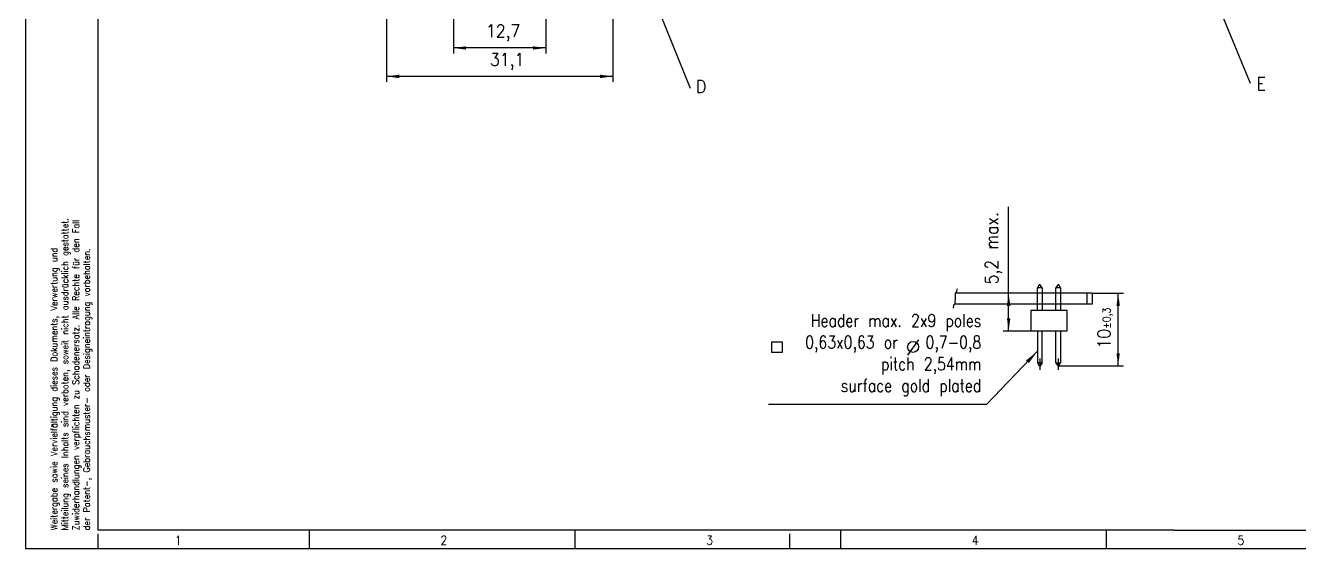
# Model space of a CAD drawing. Header units: millimetres. Extents: x 189 to 783, y 552 to 972.
# Drawn here: x 188.7 to 538.8, y 552.1 to 695.7 of the extents above; entities that cross this region are included whole.
import ezdxf

# ---------------------------------------------------------------- set-up
doc = ezdxf.new("R2010")
doc.units = ezdxf.units.MM
doc.linetypes.add('DASHED', pattern=[15, 7, -8])
doc.linetypes.add('PHANTOM', pattern=[13, 10, -1, 0, -1, 0, -1])
doc.layers.add('1', color=7, linetype='Continuous')
doc.styles.add('CONVERTER_11', font='txt.shx', dxfattribs={"width": 0.9})
doc.styles.add('CONVERTER_12', font='txt.shx', dxfattribs={"width": 0.81})
doc.dimstyles.new('ME10_DIM_22', dxfattribs={"dimtxt": 1.75, "dimasz": 1.75, "dimexe": 0.75, "dimexo": 0, "dimgap": 0.75, "dimtad": 1, "dimdec": 4, "dimdsep": 46, "dimtxsty": 'CONVERTER_11', "dimsah": 1, "dimcen": 0.09, "dimclrd": 2, "dimclre": 2, "dimclrt": 3, "dimadec": 0, "dimazin": 0, "dimtfac": 1, "dimtdec": 4, "dimtix": 1, "dimtmove": 0, "dimatfit": 3, "dimfxl": 1, "dimtolj": 1, "dimtzin": 0, "dimarcsym": 0})
doc.dimstyles.new('ME10_DIM_31', dxfattribs={"dimtxt": 1.75, "dimasz": 1.75, "dimexe": 0.75, "dimexo": 0, "dimgap": 0.75, "dimtad": 1, "dimdec": 4, "dimdsep": 46, "dimtxsty": 'CONVERTER_11', "dimsah": 1, "dimcen": 0.09, "dimclrd": 2, "dimclre": 2, "dimclrt": 3, "dimadec": 0, "dimazin": 0, "dimtfac": 1, "dimtdec": 4, "dimtix": 1, "dimtmove": 0, "dimatfit": 3, "dimfxl": 1, "dimtolj": 1, "dimtzin": 0, "dimarcsym": 0})
doc.dimstyles.new('ME10_DIM_43', dxfattribs={"dimtxt": 1.75, "dimasz": 1.75, "dimexe": 0.75, "dimexo": 0, "dimgap": 0.75, "dimtad": 1, "dimdec": 4, "dimdsep": 46, "dimtxsty": 'CONVERTER_11', "dimsah": 1, "dimcen": 0.09, "dimclrd": 2, "dimclre": 2, "dimclrt": 3, "dimadec": 0, "dimazin": 0, "dimtol": 1, "dimtfac": 0.6, "dimtdec": 0, "dimtix": 1, "dimtmove": 0, "dimatfit": 3, "dimfxl": 1, "dimtolj": 1, "dimtzin": 0, "dimarcsym": 0})
doc.dimstyles.new('ME10_DIM_44', dxfattribs={"dimtxt": 1.75, "dimasz": 1.75, "dimexe": 0.75, "dimexo": 0, "dimgap": 0.75, "dimtad": 1, "dimdec": 4, "dimdsep": 46, "dimtxsty": 'CONVERTER_11', "dimsah": 1, "dimcen": 0.09, "dimclrd": 2, "dimclre": 2, "dimclrt": 3, "dimadec": 0, "dimazin": 0, "dimtfac": 1, "dimtdec": 4, "dimtix": 1, "dimtmove": 0, "dimatfit": 3, "dimfxl": 1, "dimtolj": 1, "dimtzin": 0, "dimarcsym": 0})
doc.dimstyles.get("Standard").update_dxf_attribs({"dimtxt": 0.18, "dimasz": 0.18, "dimexe": 0.18, "dimexo": 0.0625, "dimgap": 0.09, "dimtad": 0, "dimtih": 1, "dimtoh": 1, "dimdec": 4, "dimzin": 0, "dimdsep": 46, "dimtxsty": 'Standard', "dimcen": 0.09, "dimadec": 0, "dimazin": 0, "dimtfac": 1, "dimtdec": 4, "dimtofl": 0, "dimtmove": 0, "dimatfit": 3, "dimfxl": 1, "dimtolj": 1, "dimtzin": 0, "dimarcsym": 0})

# ---------------------------------------------------------------- blocks, each defined once
blk = doc.blocks.new('*D24')
at = {"layer": '1', "color": 2, "linetype": 'Continuous'}
for p, q in [((143.95, 362.76), (143.95, 340.13)), ((175.05, 362.76), (175.05, 340.13)), ((175.05, 340.88), (143.95, 340.88))]:
    blk.add_line(p, q, dxfattribs=at)
at = {"layer": '1', "color": 2}
for points in [[(145.7, 341.11), (145.7, 340.64), (143.95, 340.88)], [(173.3, 340.64), (173.3, 341.11), (175.05, 340.88)]]:
    blk.add_solid(points, dxfattribs=at)
at = {"layer": '1', "color": 3, "insert": (158.17, 341.8), "char_height": 1.75, "attachment_point": 7, "rotation": 0.0001, "line_spacing_factor": 0.60024, "style": 'CONVERTER_11'}
blk.add_mtext('31,1', dxfattribs=at)
blk = doc.blocks.new('*D33')
at = {"layer": '1', "color": 2, "linetype": 'Continuous'}
for p, q in [((153.15, 362.76), (153.15, 344.03)), ((165.85, 362.76), (165.85, 344.03)), ((165.85, 344.78), (153.15, 344.78))]:
    blk.add_line(p, q, dxfattribs=at)
at = {"layer": '1', "color": 2}
for points in [[(154.9, 345.01), (154.9, 344.55), (153.15, 344.78)], [(164.1, 344.55), (164.1, 345.01), (165.85, 344.78)]]:
    blk.add_solid(points, dxfattribs=at)
at = {"layer": '1', "color": 3, "insert": (157.62, 345.71), "char_height": 1.75, "attachment_point": 7, "rotation": 0.0001, "line_spacing_factor": 0.60024, "style": 'CONVERTER_11'}
blk.add_mtext('12,7', dxfattribs=at)
blk = doc.blocks.new('*D47')
at = {"layer": '1', "color": 2, "linetype": 'Continuous'}
for p, q in [((240.91, 311.12), (245.23, 311.12)), ((244.48, 301.12), (244.48, 311.12)), ((236.32, 301.12), (245.23, 301.12))]:
    blk.add_line(p, q, dxfattribs=at)
at = {"layer": '1', "color": 2}
for points in [[(244.71, 309.37), (244.25, 309.37), (244.48, 311.12)], [(244.25, 302.87), (244.71, 302.87), (244.48, 301.12)]]:
    blk.add_solid(points, dxfattribs=at)
at = {"layer": '1', "color": 3, "insert": (243.73, 303.52), "char_height": 1.75, "attachment_point": 7, "rotation": 90, "line_spacing_factor": 0.60024, "style": 'CONVERTER_11'}
blk.add_mtext('\\C3;10\\C3;\\H1.05;±0,3', dxfattribs=at)
blk = doc.blocks.new('*D48')
at = {"layer": '1', "color": 2, "linetype": 'Continuous'}
for p, q in [((229.43, 311.12), (229.43, 322.96)), ((240.16, 311.12), (228.68, 311.12)), ((229.43, 305.92), (229.43, 311.12)), ((232.49, 305.92), (228.68, 305.92))]:
    blk.add_line(p, q, dxfattribs=at)
at = {"layer": '1', "color": 2}
for points in [[(229.67, 309.37), (229.2, 309.37), (229.43, 311.12)], [(229.2, 307.67), (229.67, 307.67), (229.43, 305.92)]]:
    blk.add_solid(points, dxfattribs=at)
at = {"layer": '1', "color": 3, "insert": (228.51, 312.33), "char_height": 1.75, "attachment_point": 7, "rotation": 90, "line_spacing_factor": 0.60024, "style": 'CONVERTER_11'}
blk.add_mtext('\\C3;5,2\\C3; max.', dxfattribs=at)
blk = doc.blocks.new('_rahmen__8', base_point=(777.72, 552.13))
at = {"layer": '1', "color": 6, "linetype": 'Continuous'}
for p, q in [((208.72, 557.13), (208.72, 849.13)), ((504.39, 557.13), (208.72, 557.13)), ((504.39, 557.13), (558.72, 557.13))]:
    blk.add_line(p, q, dxfattribs=at)
at = {"layer": '1', "color": 2, "linetype": 'Continuous'}
for p, q in [((188.72, 700.63), (188.72, 552.13)), ((266.72, 552.13), (266.72, 557.13)), ((339.72, 552.13), (339.72, 557.13)), ((412.72, 552.13), (412.72, 557.13)), ((485.72, 552.13), (485.72, 557.13)), ((208.72, 552.13), (208.72, 556.13)), ((398.72, 552.13), (398.72, 556.13)), ((188.72, 552.13), (208.72, 552.13)), ((208.72, 552.13), (266.72, 552.13)), ((266.72, 552.13), (339.72, 552.13)), ((339.72, 552.13), (398.72, 552.13)), ((398.72, 552.13), (412.72, 552.13)), ((412.72, 552.13), (485.72, 552.13)), ((485.72, 552.13), (558.72, 552.13))]:
    blk.add_line(p, q, dxfattribs=at)
at = {"layer": '1', "color": 7, "style": 'CONVERTER_11', "width": 0.9}
for s, p in [('1', (229.72, 553.13)), ('2', (302.72, 553.13)), ('3', (375.72, 553.13)), ('4', (448.72, 553.13)), ('5', (521.72, 553.13))]:
    blk.add_text(s, height=2.5, dxfattribs=at).set_placement(p)
at = {"layer": '1', "color": 3, "char_height": 1.8, "attachment_point": 7, "rotation": 90, "line_spacing_factor": 0.996399, "style": 'CONVERTER_11'}
for s, insert in [('Mitteilung seines Inhalts sind verboten, soweit nicht ausdrücklich gestattet. ', (201.05, 557.11)), ('Zuwiderhandlungen verpflichten zu Schadenersatz. Alle Rechte für den Fall', (204.04, 557.11)), ('Weitergabe sowie Vervielfältigung dieses Dokuments, Verwertung und ', (198.07, 557.11)), ('der Patent-, Gebrauchsmuster- oder Designeintragung vorbehalten.', (207.03, 557.11))]:
    blk.add_mtext(s, dxfattribs=dict(at, insert=insert))
blk = doc.blocks.new('A2I_HS_CD__9', base_point=(777.72, 552.13))
at = {"layer": '1'}
blk.add_blockref('_rahmen__8', (777.72, 552.13), dxfattribs=at)
blk = doc.blocks.new('Vordans1__3', base_point=(246, 394.07607))
at = {"layer": '1', "color": 3, "style": 'CONVERTER_11', "width": 0.9}
blk.add_text('E', height=1.75, dxfattribs=at).set_placement((263.50612, 339))
at = {"layer": '1', "color": 2, "linetype": 'Continuous', "has_arrowhead": 0}
blk.add_leader([(255.48844, 357.2359), (262.60934, 339.94229)], dimstyle='Standard', dxfattribs=at)
blk = doc.blocks.new('Vordans2__5', base_point=(168.5, 394.07607))
at = {"layer": '1', "color": 3, "style": 'CONVERTER_11', "width": 0.9}
blk.add_text('D', height=1.75, dxfattribs=at).set_placement((186.45862, 338.60853))
at = {"layer": '1'}
for p1, p2, distance, dimstyle, picture, middle in [((143.95, 362.75872), (175.05, 362.75872), -21.88355, 'ME10_DIM_22', '*D24', (160.04971, 342.58766)), ((153.15, 362.75872), (165.85, 362.75872), -17.97573, 'ME10_DIM_31', '*D33', (159.76776, 346.49549))]:
    dim = blk.add_aligned_dim(p1=p1, p2=p2, distance=distance, dimstyle=dimstyle, dxfattribs=at)
    dim.commit()
    dim.dimension.update_dxf_attribs({"geometry": picture, "text_midpoint": middle, "text_rotation": 0.0001389})
at = {"layer": '1', "color": 2, "linetype": 'Continuous', "has_arrowhead": 0}
blk.add_leader([(178.71624, 356.48625), (185.67167, 339.2777)], dimstyle='Standard', dxfattribs=at)
blk = doc.blocks.new('BC-PCB_horizontal_1__6', base_point=(218.6754, 304.04851))
at = {"layer": '1', "color": 2, "linetype": 'PHANTOM'}
for p, q in [((233.64941, 312.27351), (233.39941, 311.8405)), ((234.03441, 311.8405), (233.39941, 311.8405)), ((233.39941, 311.12351), (233.39941, 311.8405)), ((233.78441, 312.27351), (233.64941, 312.27351)), ((234.03441, 311.8405), (233.78441, 312.27351)), ((234.03441, 311.8405), (234.03441, 311.12351)), ((236.18941, 312.27351), (235.93941, 311.8405)), ((236.57441, 311.8405), (235.93941, 311.8405)), ((235.93941, 311.12351), (235.93941, 311.8405)), ((236.32441, 312.27351), (236.18941, 312.27351)), ((236.57441, 311.8405), (236.32441, 312.27351)), ((236.57441, 311.8405), (236.57441, 311.12351)), ((233.39941, 309.62351), (233.39941, 311.12351)), ((234.03441, 311.12351), (234.03441, 309.62351)), ((235.93941, 309.62351), (235.93941, 311.12351)), ((236.57441, 311.12351), (236.57441, 309.62351)), ((232.48691, 308.72351), (232.48691, 305.92351)), ((237.48691, 308.72351), (232.48691, 308.72351)), ((233.39941, 308.72351), (233.39941, 309.62351)), ((234.03441, 309.62351), (234.03441, 308.72351)), ((235.93941, 308.72351), (235.93941, 309.62351)), ((236.57441, 309.62351), (236.57441, 308.72351)), ((237.48691, 305.92351), (237.48691, 308.72351)), ((232.48691, 305.92351), (237.48691, 305.92351)), ((233.39941, 305.92351), (233.39941, 301.55652)), ((234.03441, 301.55652), (234.03441, 305.92351)), ((235.93941, 301.55652), (235.93941, 305.92351)), ((236.57441, 305.92351), (236.57441, 301.55652)), ((233.39941, 301.55652), (233.64941, 301.12351)), ((234.03441, 301.55652), (233.39941, 301.55652)), ((233.78441, 301.12351), (233.64941, 301.12351)), ((233.71691, 302.12589), (233.71691, 300.57646)), ((234.03441, 301.55652), (233.78441, 301.12351)), ((235.93941, 301.55652), (236.18941, 301.12351)), ((235.93941, 301.55652), (236.57441, 301.55652)), ((236.18941, 301.12351), (236.32441, 301.12351)), ((236.25691, 302.12589), (236.25691, 300.57646)), ((236.32441, 301.12351), (236.57441, 301.55652))]:
    blk.add_line(p, q, dxfattribs=at)
at = {"layer": '1', "color": 7, "linetype": 'Continuous'}
for p, q in [((240.15691, 311.12351), (222.09231, 311.12351)), ((240.90691, 311.12351), (240.15691, 311.12351)), ((240.90691, 311.12351), (240.90691, 309.62351)), ((240.15691, 309.62351), (222.03583, 309.62351)), ((240.90691, 309.62351), (240.15691, 309.62351))]:
    blk.add_line(p, q, dxfattribs=at)
at = {"layer": '1', "color": 2, "linetype": 'DASHED'}
blk.add_line((240.15691, 311.12351), (240.15691, 309.62351), dxfattribs=at)
at = {"layer": '1', "color": 3, "linetype": 'Continuous'}
for p, q in [((217.03302, 304.71274), (215.53302, 302.61274)), ((196.83185, 304.44839), (198.33185, 304.44839)), ((196.83185, 304.44839), (196.83185, 302.94839)), ((198.33185, 302.94839), (196.83185, 302.94839)), ((198.33185, 304.44839), (198.33185, 302.94839))]:
    blk.add_line(p, q, dxfattribs=at)
blk.add_circle((216.30938, 303.73498), 0.75, dxfattribs=at)
at = {"layer": '1', "color": 2, "linetype": 'Continuous'}
for points, knots in [([(222.09231, 311.12351), (222.18632, 311.19624), (222.37664, 311.34349), (222.35898, 311.5839), (222.35004, 311.70556)], [0, 0, 0, 0, 0.333977036, 0.6761138252, 0.6761138252, 0.6761138252, 0.6761138252]), ([(222.09231, 311.12351), (222.08917, 310.87153), (222.08294, 310.37105), (222.05146, 309.87153), (222.03583, 309.62351)], [0, 0, 0, 0, 0.755870144, 1.501275709, 1.501275709, 1.501275709, 1.501275709]), ([(222.03583, 309.62351), (221.95633, 309.54154), (221.79681, 309.37708), (221.80795, 309.14816), (221.81353, 309.03334)], [0, 0, 0, 0, 0.3271976359, 0.6565031491, 0.6565031491, 0.6565031491, 0.6565031491])]:
    blk.add_open_spline(points, degree=3, knots=knots, dxfattribs=at)
at = {"layer": '1', "color": 2}
blk.add_solid([(232.20352, 301.51417), (231.8238, 301.87905), (233.39941, 303.13872)], dxfattribs=at)
at = {"layer": '1', "color": 3, "insert": (225.66961, 296.9674), "char_height": 1.75, "attachment_point": 9, "line_spacing_factor": 1.020408, "style": 'CONVERTER_12'}
blk.add_mtext('Header max. 2x9 poles\\P  0,63x0,63 or   0,7-0,8\\Ppitch 2,54mm\\Psurface gold plated', dxfattribs=at)
at = {"layer": '1'}
dim = blk.add_linear_dim(base=(229.4347, 305.92351), p1=(240.15691, 311.12351), p2=(232.48691, 305.92351), angle=90, text='<> max.', dimstyle='ME10_DIM_44', override={"dimpost": ' max.'}, dxfattribs=at)
dim.commit()
dim.dimension.update_dxf_attribs({"geometry": '*D48', "text_midpoint": (227.7222, 317.64226), "text_rotation": 90})
dim = blk.add_linear_dim(base=(244.4832, 301.12351), p1=(240.90691, 311.12351), p2=(236.32441, 301.12351), angle=90, dimstyle='ME10_DIM_43', dxfattribs=at)
dim.commit()
dim.dimension.update_dxf_attribs({"geometry": '*D47', "text_midpoint": (242.8582, 306.34839), "text_rotation": 90})
at = {"layer": '1', "color": 2, "linetype": 'Continuous', "has_arrowhead": 0}
blk.add_leader([(233.39941, 303.13872), (226.37008, 295.82351), (196.44388, 295.82351)], dimstyle='Standard', dxfattribs=at)

msp = doc.modelspace()

# ---------------------------------------------------------------- block references
msp.add_blockref('A2I_HS_CD__9', (777.72, 552.13))
at = {"xscale": 2, "yscale": 2, "zscale": 2}
for name, p in [('Vordans2__5', (337, 788.15)), ('Vordans1__3', (492, 788.15))]:
    msp.add_blockref(name, p, dxfattribs=at)
at = {"layer": '1', "xscale": 2, "yscale": 2, "zscale": 2}
msp.add_blockref('BC-PCB_horizontal_1__6', (437.35, 608.1), dxfattribs=at)

doc.saveas('drawing.dxf')
